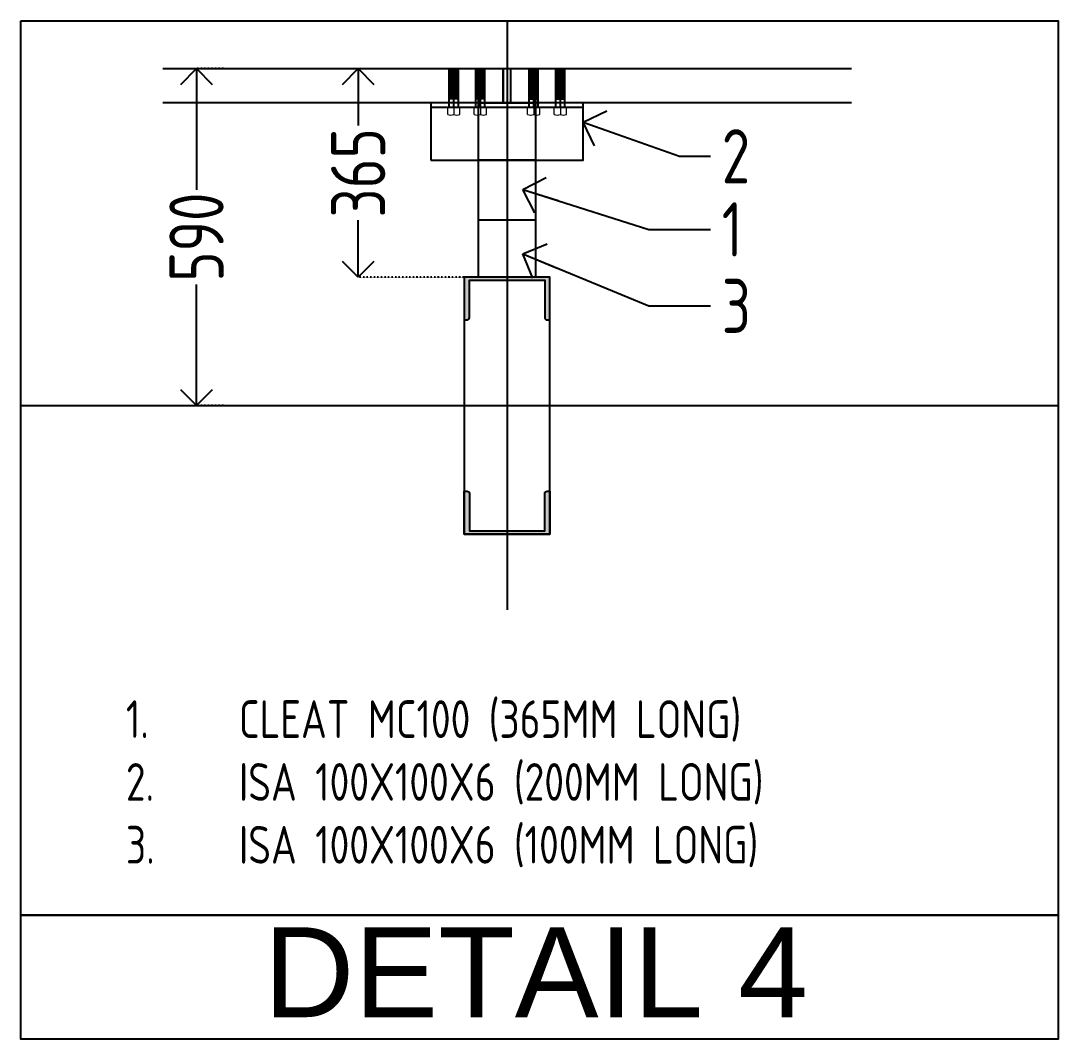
# Model space of a CAD drawing. Header units: millimetres. Extents: x 3470347 to 5996549, y -3470518 to 17149644.
# Drawn here: x 5025030 to 5031432, y 6804957 to 6811241 of the extents above; entities that cross this region are included whole.
import ezdxf
from ezdxf.enums import TextEntityAlignment as Align

# ---------------------------------------------------------------- set-up
doc = ezdxf.new("R2010")
doc.units = ezdxf.units.MM
doc.header["$MEASUREMENT"] = 0
doc.header["$PDMODE"] = 35
doc.header["$PDSIZE"] = -5
doc.linetypes.add('CENTERX2', pattern=[4, 2.5, -0.5, 0.5, -0.5])
doc.linetypes.add('DOT2', pattern=[0.125, 0, -0.125])
doc.layers.get('0').update_dxf_attribs({"linetype": 'CONTINUOUS', "lineweight": 25})
doc.layers.get('DEFPOINTS').update_dxf_attribs({"linetype": 'CONTINUOUS', "lineweight": 25})
for name, color, linetype, lineweight in [('6 TEXT', 7, 'CONTINUOUS', 25), ('channnel', 2, 'CONTINUOUS', 15), ('rRCC 1', 3, 'CONTINUOUS', 25), ('rRCC 2', 40, 'CONTINUOUS', 15)]:
    doc.layers.add(name, color=color, linetype=linetype, lineweight=lineweight)
doc.layers.add('lintel', color=2, linetype='CONTINUOUS')
doc.styles.add('DIM', font='geniso.shx', dxfattribs={"width": 0.85})
doc.styles.add('PDF Arial', font='arial.ttf')
doc.dimstyles.new('ST-100', dxfattribs={"dimscale": 100, "dimtxt": 7, "dimasz": 5, "dimexe": 0.18, "dimexo": 0.0625, "dimgap": 0.2, "dimtad": 0, "dimdec": 0, "dimzin": 0, "dimdsep": 46, "dimtxsty": 'DIM', "dimblk": 'OPEN90', "dimcen": 0.09, "dimclrd": 256, "dimclrt": 7, "dimadec": 0, "dimazin": 0, "dimtfac": 1, "dimtdec": 0, "dimtofl": 0, "dimtmove": 0, "dimatfit": 3, "dimldrblk": 'OPEN90', "dimfxl": 1, "dimtolj": 1, "dimtzin": 0, "dimlwd": -1, "dimarcsym": 0})

# ---------------------------------------------------------------- blocks, each defined once
blk = doc.blocks.new('_Open90')
at = {"color": 0, "linetype": 'ByBlock', "lineweight": -2}
for p, q in [((-0.5, 0.5), (0, 0)), ((0, 0), (-1, 0)), ((0, 0), (-0.5, -0.5))]:
    blk.add_line(p, q, dxfattribs=at)
blk = doc.blocks.new('*D1681')
at = {"color": 1, "linetype": 'DOT2', "lineweight": -2, "ltscale": 0.7}
for p, q in [((442352.2, -1871106.6), (442389.6, -1871106.6)), ((442787.8, -1871836.6), (442389.6, -1871836.6))]:
    blk.add_line(p, q, dxfattribs=at)
at = {"color": 1, "linetype": 'ByBlock', "ltscale": 0.7}
for p, q in [((442389.6, -1871216.6), (442389.6, -1871306.3)), ((442389.6, -1871726.6), (442389.6, -1871637))]:
    blk.add_line(p, q, dxfattribs=at)
at = {"layer": 'DEFPOINTS', "color": 0, "linetype": 'ByBlock'}
for p in [(442352.2, -1871106.6), (442389.6, -1871836.6), (442787.8, -1871836.6)]:
    blk.add_point(p, dxfattribs=at)
at = {"color": 1, "linetype": 'ByBlock', "xscale": 110, "yscale": 110, "zscale": 110}
for p, rotation in [((442389.6, -1871106.6), 90), ((442389.6, -1871836.6), 270)]:
    blk.add_blockref('_Open90', p, dxfattribs=dict(at, rotation=rotation))
at = {"color": 7, "linetype": 'ByBlock', "insert": (442389.6, -1871471.6), "char_height": 190, "attachment_point": 5, "rotation": 90, "style": 'DIM'}
blk.add_mtext('\\A1;365', dxfattribs=at)
blk = doc.blocks.new('*D1514')
at = {"color": 1, "linetype": 'DOT2', "lineweight": -2, "ltscale": 0.7}
for p, q in [((441925.1, -1871106.6), (441823.1, -1871106.6)), ((441925.1, -1872286.6), (441823.1, -1872286.6))]:
    blk.add_line(p, q, dxfattribs=at)
at = {"color": 1, "linetype": 'ByBlock', "ltscale": 0.7}
for p, q in [((441823.1, -1871216.6), (441823.1, -1871530.9)), ((441823.1, -1872176.6), (441823.1, -1871862.3))]:
    blk.add_line(p, q, dxfattribs=at)
at = {"layer": 'DEFPOINTS', "color": 0, "linetype": 'ByBlock'}
for p in [(441925.1, -1871106.6), (441823.1, -1872286.6), (441925.1, -1872286.6)]:
    blk.add_point(p, dxfattribs=at)
at = {"color": 1, "linetype": 'ByBlock', "xscale": 110, "yscale": 110, "zscale": 110}
for p, rotation in [((441823.1, -1871106.6), 90), ((441823.1, -1872286.6), 270)]:
    blk.add_blockref('_Open90', p, dxfattribs=dict(at, rotation=rotation))
at = {"color": 7, "linetype": 'ByBlock', "insert": (441823.1, -1871696.6), "char_height": 190, "attachment_point": 5, "rotation": 90, "style": 'DIM'}
blk.add_mtext('\\A1;590', dxfattribs=at)
blk = doc.blocks.new('SRD')
at = {"layer": '6 TEXT', "linetype": 'ByBlock'}
h = blk.add_hatch(color=150, dxfattribs=at)
h.dxf.hatch_style = 1
h.paths.add_polyline_path([(443061.1, -1871836.6), (442761.1, -1871836.6), (442761.1, -1871986.6), (442771.1, -1871986.6, 0.414214), (442779.1, -1871978.6), (442779.1, -1871847.4), (443043.1, -1871847.4), (443043.1, -1871978.6, 0.414214), (443051.1, -1871986.6), (443061.1, -1871986.6)])
h = blk.add_hatch(color=150, dxfattribs=at)
h.dxf.hatch_style = 1
h.paths.add_polyline_path([(443061.1, -1872586.6), (443051.1, -1872586.6, 0.414214), (443043.1, -1872594.6), (443043.1, -1872725.8), (442779.1, -1872725.8), (442779.1, -1872594.6, 0.414214), (442771.1, -1872586.6), (442761.1, -1872586.6), (442761.1, -1872736.6), (443061.1, -1872736.6)])
at = {"color": 8, "linetype": 'ByBlock'}
for p, q in [((442708.4, -1871242.6), (442708.4, -1871106.6)), ((442724.4, -1871242.6), (442724.4, -1871106.6)), ((442740.4, -1871242.6), (442740.4, -1871106.6)), ((442801.8, -1871242.6), (442801.8, -1871106.6)), ((442817.8, -1871242.6), (442817.8, -1871106.6)), ((442817.8, -1871242.6), (442817.8, -1871106.6)), ((442833.8, -1871242.6), (442833.8, -1871106.6)), ((442988.4, -1871242.6), (442988.4, -1871106.6)), ((443004.4, -1871242.6), (443004.4, -1871106.6)), ((443004.4, -1871242.6), (443004.4, -1871106.6)), ((443020.4, -1871242.6), (443020.4, -1871106.6)), ((443081.8, -1871242.6), (443081.8, -1871106.6)), ((443097.8, -1871242.6), (443097.8, -1871106.6)), ((443113.8, -1871242.6), (443113.8, -1871106.6))]:
    blk.add_line(p, q, dxfattribs=at)
at = {"color": 2}
for p, q in [((442897.8, -1871226.6), (442897.8, -1871106.6)), ((442897.8, -1871226.6), (442897.8, -1871106.6)), ((442924.4, -1871226.6), (442924.4, -1871106.6)), ((442924.4, -1871226.6), (442924.4, -1871106.6))]:
    blk.add_line(p, q, dxfattribs=at)
at = {"color": 3}
blk.add_line((443177.8, -1871242.6), (442644.4, -1871242.6), dxfattribs=at)
at = {"color": 6, "linetype": 'ByBlock'}
for points in [[(441705.4, -1871106.6), (442897.8, -1871106.6), (442897.8, -1871226.6), (441705.4, -1871226.6)], [(444118.1, -1871226.6), (442924.4, -1871226.6), (442924.4, -1871106.6), (444118.1, -1871106.6)]]:
    blk.add_lwpolyline(points, dxfattribs=at)
at = {"color": 3}
for points in [[(442644.4, -1871426.6), (443177.8, -1871426.6), (443177.8, -1871226.6), (442644.4, -1871226.6)], [(443011.1, -1871226.6), (443011.1, -1871426.6), (442811.1, -1871426.6), (442811.1, -1871226.6)], [(443011.1, -1871636.6), (443011.1, -1871836.6), (442811.1, -1871836.6), (442811.1, -1871636.6)]]:
    blk.add_lwpolyline(points, close=True, dxfattribs=at)
at = {"layer": '6 TEXT', "color": 8, "linetype": 'CENTERX2', "ltscale": 0.5}
blk.add_line((442911.1, -1870938.8), (442911.1, -1873002.3), dxfattribs=at)
at = {"layer": '6 TEXT', "color": 4, "linetype": 'ByBlock'}
for points in [[(442761.1, -1871986.6), (442771.1, -1871986.6, 0.414214), (442779.1, -1871978.6), (442779.1, -1871847.4), (443043.1, -1871847.4), (443043.1, -1871978.6, 0.414214), (443051.1, -1871986.6), (443061.1, -1871986.6), (443061.1, -1871836.6), (442761.1, -1871836.6)], [(442761.1, -1872586.6), (442771.1, -1872586.6, -0.414214), (442779.1, -1872594.6), (442779.1, -1872725.8), (443043.1, -1872725.8), (443043.1, -1872594.6, -0.414214), (443051.1, -1872586.6), (443061.1, -1872586.6), (443061.1, -1872736.6), (442761.1, -1872736.6)]]:
    blk.add_lwpolyline(points, format="xyb", close=True, dxfattribs=at)
at = {"layer": '6 TEXT', "color": 8, "linetype": 'CENTERX2', "ltscale": 0.5}
blk.add_lwpolyline([(441207.5, -1872286.6), (444842, -1872286.6)], dxfattribs=at)
at = {"layer": 'channnel', "color": 8, "linetype": 'ByBlock'}
for p, q in [((442708.4, -1871242.6), (442708.4, -1871106.6)), ((442708.4, -1871106.6), (442740.4, -1871106.6)), ((442740.4, -1871242.6), (442740.4, -1871106.6)), ((442801.8, -1871242.6), (442801.8, -1871106.6)), ((442801.8, -1871106.6), (442833.8, -1871106.6)), ((442833.8, -1871242.6), (442833.8, -1871106.6)), ((442988.4, -1871242.6), (442988.4, -1871106.6)), ((443020.4, -1871106.6), (442988.4, -1871106.6)), ((443020.4, -1871242.6), (443020.4, -1871106.6)), ((443081.8, -1871242.6), (443081.8, -1871106.6)), ((443113.8, -1871106.6), (443081.8, -1871106.6)), ((443113.8, -1871242.6), (443113.8, -1871106.6)), ((442740.4, -1871213.8), (442708.4, -1871213.8)), ((442833.8, -1871213.8), (442801.8, -1871213.8)), ((442988.4, -1871213.8), (443020.4, -1871213.8)), ((443081.8, -1871213.8), (443113.8, -1871213.8)), ((442703.1, -1871242.6), (442745.8, -1871242.6)), ((442703.1, -1871267.3), (442703.1, -1871242.6)), ((442724.4, -1871242.6), (442724.4, -1871267.3)), ((442745.8, -1871267.3), (442745.8, -1871242.6)), ((442796.4, -1871242.6), (442839.1, -1871242.6)), ((442796.4, -1871267.3), (442796.4, -1871242.6)), ((442817.8, -1871242.6), (442817.8, -1871267.3)), ((442839.1, -1871267.3), (442839.1, -1871242.6)), ((443025.8, -1871242.6), (442983.1, -1871242.6)), ((442983.1, -1871267.3), (442983.1, -1871242.6)), ((443004.4, -1871242.6), (443004.4, -1871267.3)), ((443025.8, -1871267.3), (443025.8, -1871242.6)), ((443119.1, -1871242.6), (443076.4, -1871242.6)), ((443076.4, -1871267.3), (443076.4, -1871242.6)), ((443097.8, -1871242.6), (443097.8, -1871267.3)), ((443119.1, -1871267.3), (443119.1, -1871242.6))]:
    blk.add_line(p, q, dxfattribs=at)
at = {"layer": 'channnel', "color": 8, "linetype": 'Continuous'}
for p, q in [((442739.3, -1871124.3), (442708.4, -1871109.9)), ((442740.4, -1871121.8), (442709.6, -1871107.4)), ((442739.3, -1871118.2), (442714.4, -1871106.6)), ((442740.4, -1871115.7), (442720.9, -1871106.6)), ((442739.3, -1871112.1), (442727.4, -1871106.6)), ((442740.4, -1871109.6), (442734, -1871106.6)), ((442832.6, -1871124.3), (442801.8, -1871109.9)), ((442833.8, -1871121.8), (442802.9, -1871107.4)), ((442832.6, -1871118.2), (442807.8, -1871106.6)), ((442833.8, -1871115.7), (442814.3, -1871106.6)), ((442832.6, -1871112.1), (442820.8, -1871106.6)), ((442833.8, -1871109.6), (442827.3, -1871106.6)), ((442988.4, -1871109.6), (442994.9, -1871106.6)), ((442988.4, -1871115.7), (443008, -1871106.6)), ((442988.4, -1871121.8), (443019.3, -1871107.4)), ((442989.6, -1871112.1), (443001.5, -1871106.6)), ((442989.6, -1871118.2), (443014.5, -1871106.6)), ((442989.6, -1871124.3), (443020.4, -1871109.9)), ((443081.8, -1871109.6), (443088.3, -1871106.6)), ((443081.8, -1871115.7), (443101.3, -1871106.6)), ((443081.8, -1871121.8), (443112.6, -1871107.4)), ((443082.9, -1871112.1), (443094.8, -1871106.6)), ((443082.9, -1871118.2), (443107.8, -1871106.6)), ((443082.9, -1871124.3), (443113.8, -1871109.9)), ((442739.3, -1871130.3), (442708.4, -1871116)), ((442740.4, -1871137), (442708.4, -1871122)), ((442740.4, -1871143), (442708.4, -1871128.1)), ((442740.4, -1871149.1), (442708.4, -1871134.2)), ((442740.4, -1871155.2), (442708.4, -1871140.2)), ((442740.4, -1871161.2), (442708.4, -1871146.3)), ((442740.4, -1871127.9), (442709.6, -1871113.5)), ((442740.4, -1871133.9), (442709.6, -1871119.5)), ((442739.3, -1871139.4), (442709.6, -1871125.6)), ((442739.3, -1871145.5), (442709.6, -1871131.7)), ((442739.3, -1871151.6), (442709.6, -1871137.7)), ((442739.3, -1871157.7), (442709.6, -1871143.8)), ((442832.6, -1871130.3), (442801.8, -1871116)), ((442833.8, -1871137), (442801.8, -1871122)), ((442833.8, -1871143), (442801.8, -1871128.1)), ((442833.8, -1871149.1), (442801.8, -1871134.2)), ((442833.8, -1871155.2), (442801.8, -1871140.2)), ((442833.8, -1871161.2), (442801.8, -1871146.3)), ((442833.8, -1871127.9), (442802.9, -1871113.5)), ((442833.8, -1871133.9), (442802.9, -1871119.5)), ((442832.6, -1871139.4), (442802.9, -1871125.6)), ((442832.6, -1871145.5), (442802.9, -1871131.7)), ((442832.6, -1871151.6), (442802.9, -1871137.7)), ((442832.6, -1871157.7), (442802.9, -1871143.8)), ((442988.4, -1871127.9), (443019.3, -1871113.5)), ((442988.4, -1871133.9), (443019.3, -1871119.5)), ((442988.4, -1871137), (443020.4, -1871122)), ((442988.4, -1871143), (443020.4, -1871128.1)), ((442988.4, -1871149.1), (443020.4, -1871134.2)), ((442988.4, -1871155.2), (443020.4, -1871140.2)), ((442988.4, -1871161.2), (443020.4, -1871146.3)), ((442989.6, -1871130.3), (443020.4, -1871116)), ((442989.6, -1871139.4), (443019.3, -1871125.6)), ((442989.6, -1871145.5), (443019.3, -1871131.7)), ((442989.6, -1871151.6), (443019.3, -1871137.7)), ((442989.6, -1871157.7), (443019.3, -1871143.8)), ((443081.8, -1871127.9), (443112.6, -1871113.5)), ((443081.8, -1871133.9), (443112.6, -1871119.5)), ((443081.8, -1871137), (443113.8, -1871122)), ((443081.8, -1871143), (443113.8, -1871128.1)), ((443081.8, -1871149.1), (443113.8, -1871134.2)), ((443081.8, -1871155.2), (443113.8, -1871140.2)), ((443081.8, -1871161.2), (443113.8, -1871146.3)), ((443082.9, -1871130.3), (443113.8, -1871116)), ((443082.9, -1871139.4), (443112.6, -1871125.6)), ((443082.9, -1871145.5), (443112.6, -1871131.7)), ((443082.9, -1871151.6), (443112.6, -1871137.7)), ((443082.9, -1871157.7), (443112.6, -1871143.8)), ((442740.4, -1871167.3), (442708.4, -1871152.4)), ((442740.4, -1871173.4), (442708.4, -1871158.4)), ((442740.4, -1871179.4), (442708.4, -1871164.5)), ((442740.4, -1871184.3), (442708.4, -1871169.4)), ((442740.4, -1871172.2), (442708.4, -1871170.6)), ((442740.4, -1871190.4), (442708.4, -1871175.5)), ((442740.4, -1871178.2), (442708.4, -1871176.7)), ((442740.4, -1871196.4), (442708.4, -1871181.5)), ((442739.3, -1871163.7), (442709.6, -1871149.9)), ((442739.3, -1871169.8), (442709.6, -1871156)), ((442739.3, -1871175.9), (442709.6, -1871162)), ((442739.3, -1871168.6), (442709.6, -1871168.1)), ((442739.3, -1871186.8), (442709.6, -1871173)), ((442739.3, -1871174.7), (442709.6, -1871174.2)), ((442739.3, -1871192.9), (442709.6, -1871179)), ((442739.3, -1871180.7), (442709.6, -1871180.2)), ((442833.8, -1871167.3), (442801.8, -1871152.4)), ((442833.8, -1871173.4), (442801.8, -1871158.4)), ((442833.8, -1871179.4), (442801.8, -1871164.5)), ((442833.8, -1871184.3), (442801.8, -1871169.4)), ((442833.8, -1871172.2), (442801.8, -1871170.6)), ((442833.8, -1871190.4), (442801.8, -1871175.5)), ((442833.8, -1871178.2), (442801.8, -1871176.7)), ((442833.8, -1871196.4), (442801.8, -1871181.5)), ((442832.6, -1871163.7), (442802.9, -1871149.9)), ((442832.6, -1871169.8), (442802.9, -1871156)), ((442832.6, -1871175.9), (442802.9, -1871162)), ((442832.6, -1871168.6), (442802.9, -1871168.1)), ((442832.6, -1871186.8), (442802.9, -1871173)), ((442832.6, -1871174.7), (442802.9, -1871174.2)), ((442832.6, -1871192.9), (442802.9, -1871179)), ((442832.6, -1871180.7), (442802.9, -1871180.2)), ((442988.4, -1871167.3), (443020.4, -1871152.4)), ((442988.4, -1871173.4), (443020.4, -1871158.4)), ((442988.4, -1871179.4), (443020.4, -1871164.5)), ((442988.4, -1871184.3), (443020.4, -1871169.4)), ((442988.4, -1871172.2), (443020.4, -1871170.6)), ((442988.4, -1871190.4), (443020.4, -1871175.5)), ((442988.4, -1871178.2), (443020.4, -1871176.7)), ((442988.4, -1871196.4), (443020.4, -1871181.5)), ((442989.6, -1871163.7), (443019.3, -1871149.9)), ((442989.6, -1871169.8), (443019.3, -1871156)), ((442989.6, -1871175.9), (443019.3, -1871162)), ((442989.6, -1871168.6), (443019.3, -1871168.1)), ((442989.6, -1871186.8), (443019.3, -1871173)), ((442989.6, -1871174.7), (443019.3, -1871174.2)), ((442989.6, -1871192.9), (443019.3, -1871179)), ((442989.6, -1871180.7), (443019.3, -1871180.2)), ((443081.8, -1871167.3), (443113.8, -1871152.4)), ((443081.8, -1871173.4), (443113.8, -1871158.4)), ((443081.8, -1871179.4), (443113.8, -1871164.5)), ((443081.8, -1871184.3), (443113.8, -1871169.4)), ((443081.8, -1871172.2), (443113.8, -1871170.6)), ((443081.8, -1871190.4), (443113.8, -1871175.5)), ((443081.8, -1871178.2), (443113.8, -1871176.7)), ((443081.8, -1871196.4), (443113.8, -1871181.5)), ((443082.9, -1871163.7), (443112.6, -1871149.9)), ((443082.9, -1871169.8), (443112.6, -1871156)), ((443082.9, -1871175.9), (443112.6, -1871162)), ((443082.9, -1871168.6), (443112.6, -1871168.1)), ((443082.9, -1871186.8), (443112.6, -1871173)), ((443082.9, -1871174.7), (443112.6, -1871174.2)), ((443082.9, -1871192.9), (443112.6, -1871179)), ((443082.9, -1871180.7), (443112.6, -1871180.2)), ((442708.9, -1871184.8), (442708.4, -1871184.6)), ((442740.4, -1871202.5), (442708.4, -1871187.6)), ((442708.9, -1871190.9), (442708.4, -1871190.6)), ((442740.4, -1871208.6), (442708.4, -1871193.7)), ((442708.9, -1871196.9), (442708.4, -1871196.7)), ((442738.7, -1871213.8), (442708.4, -1871199.7)), ((442708.9, -1871203), (442708.4, -1871202.8)), ((442725.7, -1871213.8), (442708.4, -1871205.8)), ((442708.9, -1871209.1), (442708.4, -1871208.8)), ((442712.6, -1871213.8), (442708.4, -1871211.9)), ((442708.9, -1871215.1), (442708.4, -1871214.9)), ((442739.3, -1871198.9), (442709.6, -1871185.1)), ((442739.3, -1871205), (442709.6, -1871191.2)), ((442739.3, -1871211.1), (442709.6, -1871197.2)), ((442732.2, -1871213.8), (442709.6, -1871203.3)), ((442719.1, -1871213.8), (442709.6, -1871209.4)), ((442802.3, -1871184.8), (442801.8, -1871184.6)), ((442833.8, -1871202.5), (442801.8, -1871187.6)), ((442802.3, -1871190.9), (442801.8, -1871190.6)), ((442833.8, -1871208.6), (442801.8, -1871193.7)), ((442802.3, -1871196.9), (442801.8, -1871196.7)), ((442832, -1871213.8), (442801.8, -1871199.7)), ((442802.3, -1871203), (442801.8, -1871202.8)), ((442819, -1871213.8), (442801.8, -1871205.8)), ((442802.3, -1871209.1), (442801.8, -1871208.8)), ((442806, -1871213.8), (442801.8, -1871211.9)), ((442802.3, -1871215.1), (442801.8, -1871214.9)), ((442832.6, -1871198.9), (442802.9, -1871185.1)), ((442832.6, -1871205), (442802.9, -1871191.2)), ((442832.6, -1871211.1), (442802.9, -1871197.2)), ((442825.5, -1871213.8), (442802.9, -1871203.3)), ((442812.5, -1871213.8), (442802.9, -1871209.4)), ((442988.4, -1871202.5), (443020.4, -1871187.6)), ((442988.4, -1871208.6), (443020.4, -1871193.7)), ((442989.6, -1871198.9), (443019.3, -1871185.1)), ((442989.6, -1871205), (443019.3, -1871191.2)), ((442989.6, -1871211.1), (443019.3, -1871197.2)), ((442990.2, -1871213.8), (443020.4, -1871199.7)), ((442996.7, -1871213.8), (443019.3, -1871203.3)), ((443003.2, -1871213.8), (443020.4, -1871205.8)), ((443009.8, -1871213.8), (443019.3, -1871209.4)), ((443016.3, -1871213.8), (443020.4, -1871211.9)), ((443020, -1871184.8), (443020.4, -1871184.6)), ((443020, -1871190.9), (443020.4, -1871190.6)), ((443020, -1871196.9), (443020.4, -1871196.7)), ((443020, -1871203), (443020.4, -1871202.8)), ((443020, -1871209.1), (443020.4, -1871208.8)), ((443020, -1871215.1), (443020.4, -1871214.9)), ((443081.8, -1871202.5), (443113.8, -1871187.6)), ((443081.8, -1871208.6), (443113.8, -1871193.7)), ((443082.9, -1871198.9), (443112.6, -1871185.1)), ((443082.9, -1871205), (443112.6, -1871191.2)), ((443082.9, -1871211.1), (443112.6, -1871197.2)), ((443083.6, -1871213.8), (443113.8, -1871199.7)), ((443090.1, -1871213.8), (443112.6, -1871203.3)), ((443096.6, -1871213.8), (443113.8, -1871205.8)), ((443103.1, -1871213.8), (443112.6, -1871209.4)), ((443109.6, -1871213.8), (443113.8, -1871211.9)), ((443113.3, -1871184.8), (443113.8, -1871184.6)), ((443113.3, -1871190.9), (443113.8, -1871190.6)), ((443113.3, -1871196.9), (443113.8, -1871196.7)), ((443113.3, -1871203), (443113.8, -1871202.8)), ((443113.3, -1871209.1), (443113.8, -1871208.8)), ((443113.3, -1871215.1), (443113.8, -1871214.9))]:
    blk.add_line(p, q, dxfattribs=at)
for centre, radius, start, end in [((442709, -1871108.6), 1.38, 65, 245), ((442739.9, -1871110.9), 1.38, 245, 65), ((442802.4, -1871108.6), 1.38, 65, 245), ((442833.2, -1871110.9), 1.38, 245, 65), ((442989, -1871110.9), 1.38, 115, 295), ((443019.9, -1871108.6), 1.38, 295, 115), ((443082.4, -1871110.9), 1.38, 115, 295), ((443113.2, -1871108.6), 1.38, 295, 115), ((442709, -1871114.7), 1.38, 65, 245), ((442709, -1871120.8), 1.38, 65, 245), ((442709, -1871126.9), 1.38, 65, 245), ((442709, -1871132.9), 1.38, 65, 245), ((442709, -1871139), 1.38, 65, 245), ((442709, -1871145.1), 1.38, 65, 245), ((442739.9, -1871117), 1.37, 245, 65), ((442739.9, -1871123), 1.38, 245, 65), ((442739.9, -1871129.1), 1.38, 245, 65), ((442739.9, -1871138.2), 1.38, 245, 65), ((442739.9, -1871144.3), 1.38, 245, 65), ((442802.4, -1871114.7), 1.38, 65, 245), ((442802.4, -1871120.8), 1.38, 65, 245), ((442802.4, -1871126.9), 1.38, 65, 245), ((442802.4, -1871132.9), 1.38, 65, 245), ((442802.4, -1871139), 1.38, 65, 245), ((442802.4, -1871145.1), 1.38, 65, 245), ((442833.2, -1871117), 1.37, 245, 65), ((442833.2, -1871123), 1.38, 245, 65), ((442833.2, -1871129.1), 1.38, 245, 65), ((442833.2, -1871138.2), 1.38, 245, 65), ((442833.2, -1871144.3), 1.38, 245, 65), ((442989, -1871117), 1.37, 115, 295), ((442989, -1871123), 1.38, 115, 295), ((442989, -1871129.1), 1.38, 115, 295), ((442989, -1871138.2), 1.38, 115, 295), ((442989, -1871144.3), 1.38, 115, 295), ((443019.9, -1871114.7), 1.38, 295, 115), ((443019.9, -1871120.8), 1.38, 295, 115), ((443019.9, -1871126.9), 1.38, 295, 115), ((443019.9, -1871132.9), 1.38, 295, 115), ((443019.9, -1871139), 1.38, 295, 115), ((443019.9, -1871145.1), 1.38, 295, 115), ((443082.4, -1871117), 1.37, 115, 295), ((443082.4, -1871123), 1.38, 115, 295), ((443082.4, -1871129.1), 1.38, 115, 295), ((443082.4, -1871138.2), 1.38, 115, 295), ((443082.4, -1871144.3), 1.38, 115, 295), ((443113.2, -1871114.7), 1.38, 295, 115), ((443113.2, -1871120.8), 1.38, 295, 115), ((443113.2, -1871126.9), 1.38, 295, 115), ((443113.2, -1871132.9), 1.38, 295, 115), ((443113.2, -1871139), 1.38, 295, 115), ((443113.2, -1871145.1), 1.38, 295, 115), ((442709, -1871151.1), 1.37, 65, 245), ((442709, -1871157.2), 1.38, 65, 245), ((442709, -1871163.3), 1.38, 65, 245), ((442709, -1871169.3), 1.38, 65, 245), ((442709, -1871174.2), 1.37, 65, 245), ((442709, -1871175.4), 1.38, 65, 245), ((442709, -1871180.3), 1.38, 65, 245), ((442699, -1871175.9), 11.5, 337.807, 34.431), ((442749.9, -1871172.9), 11.5, 157.807, 214.431), ((442739.9, -1871150.3), 1.37, 245, 65), ((442739.9, -1871156.4), 1.38, 245, 65), ((442739.9, -1871162.5), 1.38, 245, 65), ((442739.9, -1871168.5), 1.37, 245, 65), ((442739.9, -1871173.4), 1.38, 245, 65), ((442739.9, -1871174.6), 1.38, 245, 65), ((442739.9, -1871179.5), 1.37, 245, 65), ((442802.4, -1871151.1), 1.37, 65, 245), ((442802.4, -1871157.2), 1.38, 65, 245), ((442802.4, -1871163.3), 1.38, 65, 245), ((442802.4, -1871169.3), 1.38, 65, 245), ((442802.4, -1871174.2), 1.37, 65, 245), ((442802.4, -1871175.4), 1.38, 65, 245), ((442802.4, -1871180.3), 1.38, 65, 245), ((442792.3, -1871175.9), 11.5, 337.807, 34.431), ((442843.3, -1871172.9), 11.5, 157.807, 214.431), ((442833.2, -1871150.3), 1.37, 245, 65), ((442833.2, -1871156.4), 1.38, 245, 65), ((442833.2, -1871162.5), 1.38, 245, 65), ((442833.2, -1871168.5), 1.37, 245, 65), ((442833.2, -1871173.4), 1.38, 245, 65), ((442833.2, -1871174.6), 1.38, 245, 65), ((442833.2, -1871179.5), 1.37, 245, 65), ((442989, -1871150.3), 1.37, 115, 295), ((442989, -1871156.4), 1.38, 115, 295), ((442989, -1871162.5), 1.38, 115, 295), ((442989, -1871168.5), 1.37, 115, 295), ((442989, -1871173.4), 1.38, 115, 295), ((442989, -1871174.6), 1.38, 115, 295), ((442989, -1871179.5), 1.37, 115, 295), ((442979, -1871172.9), 11.5, 325.569, 22.193), ((443029.9, -1871175.9), 11.5, 145.569, 202.193), ((443019.9, -1871151.1), 1.37, 295, 115), ((443019.9, -1871157.2), 1.38, 295, 115), ((443019.9, -1871163.3), 1.38, 295, 115), ((443019.9, -1871169.3), 1.38, 295, 115), ((443019.9, -1871174.2), 1.37, 295, 115), ((443019.9, -1871175.4), 1.38, 295, 115), ((443019.9, -1871180.3), 1.38, 295, 115), ((443082.4, -1871150.3), 1.37, 115, 295), ((443082.4, -1871156.4), 1.38, 115, 295), ((443082.4, -1871162.5), 1.38, 115, 295), ((443082.4, -1871168.5), 1.37, 115, 295), ((443082.4, -1871173.4), 1.38, 115, 295), ((443082.4, -1871174.6), 1.38, 115, 295), ((443082.4, -1871179.5), 1.37, 115, 295), ((443072.3, -1871172.9), 11.5, 325.569, 22.193), ((443123.3, -1871175.9), 11.5, 145.569, 202.193), ((443113.2, -1871151.1), 1.37, 295, 115), ((443113.2, -1871157.2), 1.38, 295, 115), ((443113.2, -1871163.3), 1.38, 295, 115), ((443113.2, -1871169.3), 1.38, 295, 115), ((443113.2, -1871174.2), 1.37, 295, 115), ((443113.2, -1871175.4), 1.38, 295, 115), ((443113.2, -1871180.3), 1.38, 295, 115), ((442709, -1871186.3), 1.38, 65, 245), ((442709, -1871192.4), 1.38, 65, 245), ((442709, -1871198.5), 1.38, 65, 245), ((442709, -1871204.6), 1.38, 65, 245), ((442709, -1871210.6), 1.38, 65, 245), ((442739.9, -1871185.6), 1.37, 245, 65), ((442739.9, -1871191.6), 1.37, 245, 65), ((442739.9, -1871197.7), 1.37, 245, 65), ((442739.9, -1871203.8), 1.37, 245, 65), ((442739.9, -1871209.8), 1.37, 245, 65), ((442802.4, -1871186.3), 1.38, 65, 245), ((442802.4, -1871192.4), 1.38, 65, 245), ((442802.4, -1871198.5), 1.38, 65, 245), ((442802.4, -1871204.6), 1.38, 65, 245), ((442802.4, -1871210.6), 1.38, 65, 245), ((442833.2, -1871185.6), 1.37, 245, 65), ((442833.2, -1871191.6), 1.37, 245, 65), ((442833.2, -1871197.7), 1.37, 245, 65), ((442833.2, -1871203.8), 1.37, 245, 65), ((442833.2, -1871209.8), 1.37, 245, 65), ((442989, -1871185.6), 1.37, 115, 295), ((442989, -1871191.6), 1.37, 115, 295), ((442989, -1871197.7), 1.37, 115, 295), ((442989, -1871203.8), 1.37, 115, 295), ((442989, -1871209.8), 1.37, 115, 295), ((443019.9, -1871186.3), 1.38, 295, 115), ((443019.9, -1871192.4), 1.38, 295, 115), ((443019.9, -1871198.5), 1.38, 295, 115), ((443019.9, -1871204.6), 1.38, 295, 115), ((443019.9, -1871210.6), 1.38, 295, 115), ((443082.4, -1871185.6), 1.37, 115, 295), ((443082.4, -1871191.6), 1.37, 115, 295), ((443082.4, -1871197.7), 1.37, 115, 295), ((443082.4, -1871203.8), 1.37, 115, 295), ((443082.4, -1871209.8), 1.37, 115, 295), ((443113.2, -1871186.3), 1.38, 295, 115), ((443113.2, -1871192.4), 1.38, 295, 115), ((443113.2, -1871198.5), 1.38, 295, 115), ((443113.2, -1871204.6), 1.38, 295, 115), ((443113.2, -1871210.6), 1.38, 295, 115)]:
    blk.add_arc(centre, radius, start, end, dxfattribs=at)
at = {"layer": 'channnel', "color": 8, "linetype": 'ByBlock'}
for centre in [(442713.8, -1871240.2), (442735.1, -1871240.2), (442807.1, -1871240.2), (442828.4, -1871240.2), (442993.8, -1871240.2), (443015.1, -1871240.2), (443087.1, -1871240.2), (443108.4, -1871240.2)]:
    blk.add_arc(centre, 29.1, 248.4984, 291.5016, dxfattribs=at)
at = {"layer": 'lintel', "color": 1, "linetype": 'ByBlock'}
for points in [[(441207.5, -1870938.8), (444842, -1870938.8), (444842, -1874071.9), (441207.5, -1874071.9)], [(442761.1, -1871836.6), (442761.1, -1872736.6), (443061.1, -1872736.6), (443061.1, -1871836.6)], [(441207.5, -1874071.9), (444842, -1874071.9), (444842, -1874506.3), (441207.5, -1874506.3)]]:
    blk.add_lwpolyline(points, close=True, dxfattribs=at)
at = {"layer": 'lintel', "color": 5, "linetype": 'ByBlock'}
blk.add_lwpolyline([(442811.1, -1871106.6), (443011.1, -1871106.6), (443011.1, -1871836.6), (442811.1, -1871836.6), (442811.1, -1871106.6)], dxfattribs=at)
at = {"layer": 'rRCC 1', "color": 7, "attachment_point": 4, "style": 'DIM'}
for s, insert, char_height in [('\\A1;2', (443663.3, -1871413.6), 190), ('\\A1;1', (443663.3, -1871669.7), 190), ('\\A1;3', (443663.3, -1871937.7), 190), ('\\pxi-3,l5,t5;\\A1;1.^ICLEAT MC100 (365MM LONG)\\P2.^IISA 100X100X6 (200MM LONG)\\P3.^IISA 100X100X6 (100MM LONG)', (441311.9, -1873611.6), 132)]:
    blk.add_mtext(s, dxfattribs=dict(at, insert=insert, char_height=char_height))
at = {"layer": 'rRCC 2', "style": 'PDF Arial'}
blk.add_text('DETAIL 4', height=315, dxfattribs=at).set_placement((443011.9, -1874271.6), align=Align.MIDDLE_CENTER)
at = {"color": 3, "linetype": 'ByBlock', "ltscale": 0.7}
for base, p1, p2, picture, middle in [((441823.1, -1872286.6), (441925.1, -1871106.6), (441925.1, -1872286.6), '*D1514', (441823.1, -1871696.6)), ((442389.6, -1871836.6), (442352.2, -1871106.6), (442787.8, -1871836.6), '*D1681', (442389.6, -1871471.6))]:
    dim = blk.add_linear_dim(base=base, p1=p1, p2=p2, angle=90, dimstyle='ST-100', override={"dimtxt": 1.9, "dimasz": 1.1, "dimexe": 0, "dimexo": 0, "dimlfac": 0.5, "dimblk": 'Open90', "dimclrd": 1, "dimclre": 1, "dimfxl": 250, "dimfxlon": 1, "dimarcsym": 1}, dxfattribs=at)
    dim.commit()
    dim.dimension.update_dxf_attribs({"geometry": picture, "text_midpoint": middle})
at = {"layer": 'rRCC 1'}
for points in [[(443177.8, -1871293.6), (443515.5, -1871413.6), (443623.3, -1871413.6)], [(442966.5, -1871529.6), (443407.6, -1871669.7), (443623.3, -1871669.7)], [(442966.5, -1871755.7), (443407.6, -1871937.7), (443623.3, -1871937.7)]]:
    blk.add_leader(points, dimstyle='ST-100', override={"dimasz": 1.3}, dxfattribs=at)

msp = doc.modelspace()

# ---------------------------------------------------------------- block references
at = {"color": 6, "linetype": 'ByBlock', "xscale": 1.761460820311123, "yscale": 1.761460820311123, "zscale": 1.761460820311123}
msp.add_blockref('SRD', (4247860.29, 10106826.51), dxfattribs=at)

doc.saveas('drawing.dxf')
